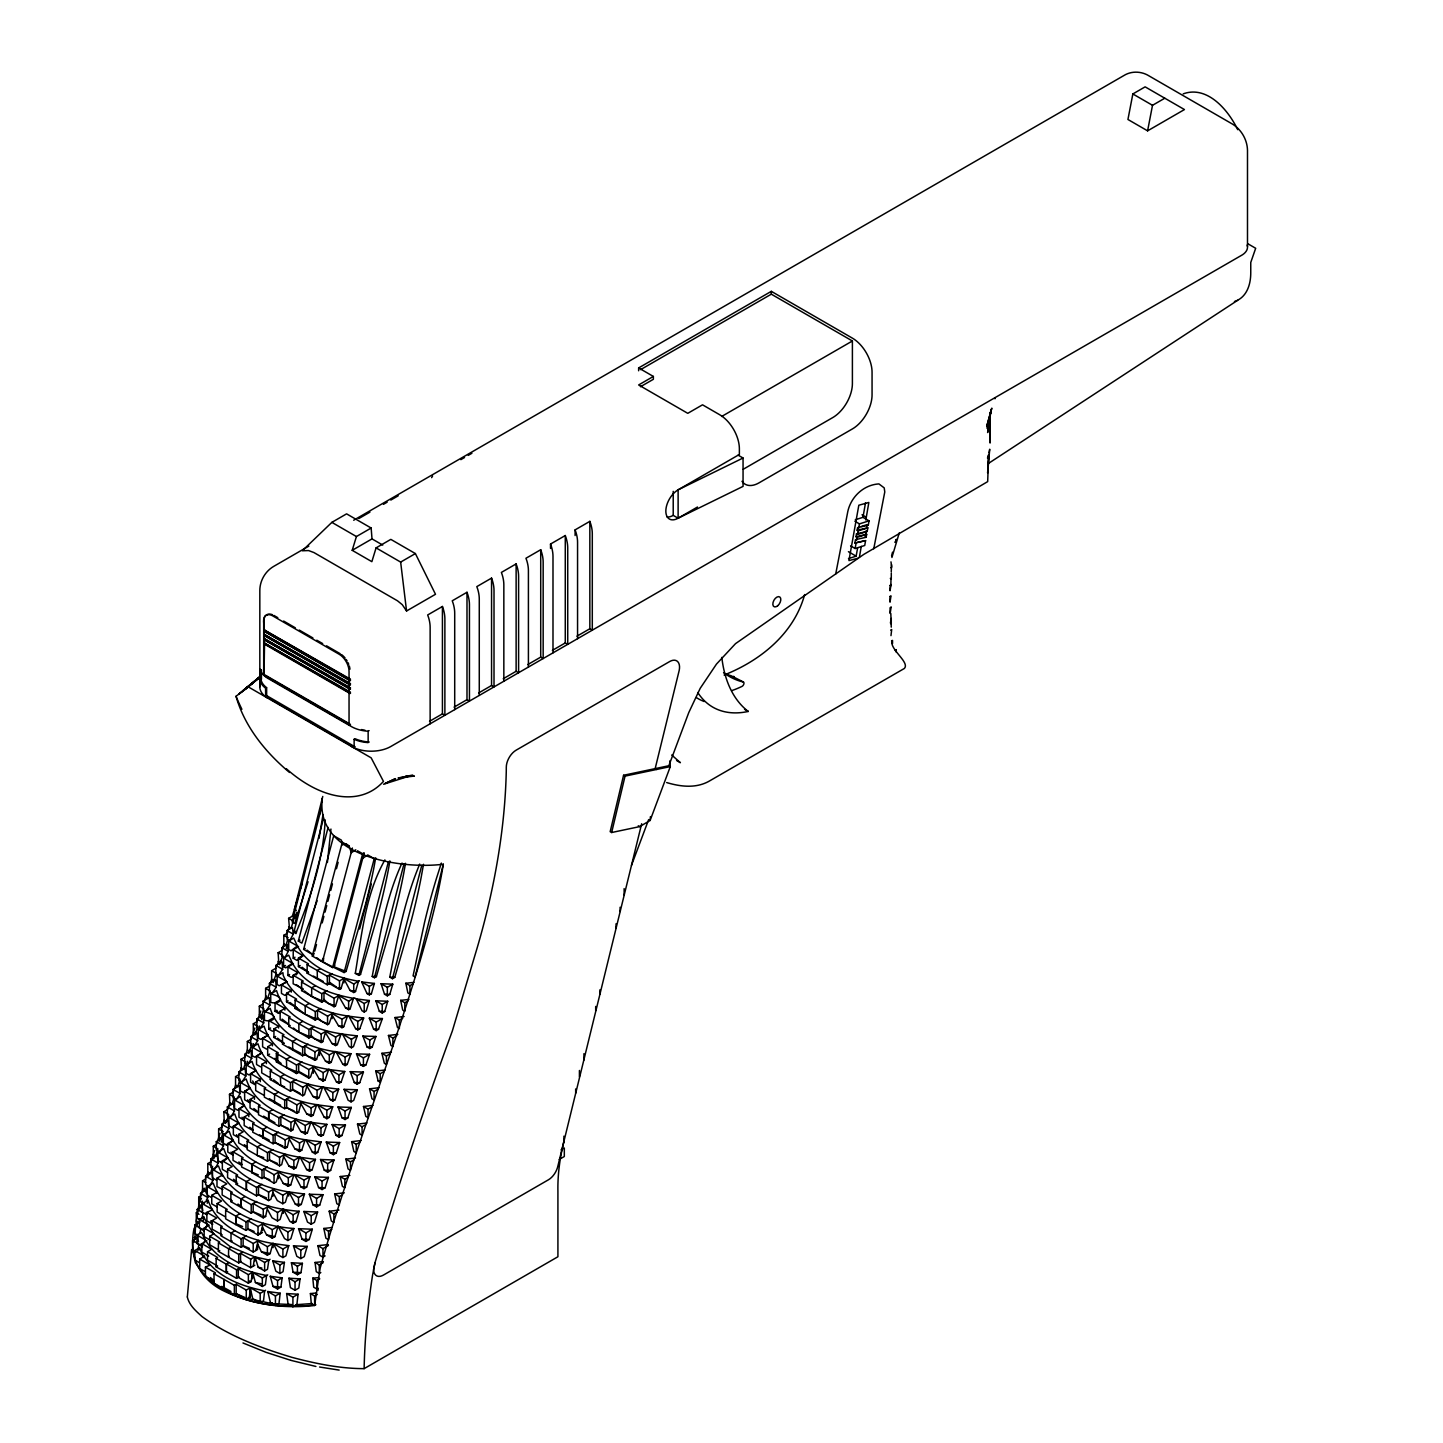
<?xml version="1.0" encoding="UTF-8"?>
<svg xmlns="http://www.w3.org/2000/svg" width="1443" height="1443" viewBox="0 0 1443 1443"><rect width="100%" height="100%" fill="white"/><g stroke="black" fill="none" stroke-linecap="round" stroke-linejoin="round"><path stroke-width="1.5" d="M994.985 398.791L995.021 397.673M890.313 578.39L891.287 578.715L891.287 573.051M890.836 585.822L890.998 578.787M987.481 458.08L988.653 454.798L987.679 481.619L863.87 554.346L735.515 643.65L716.468 664.105L700.198 688.329L688.762 712.608L668.831 765.746L623.574 775.27L610.173 831.673L611.652 832.521L639.754 826.605L650.126 820.454L670.31 766.594L669.75 760.966M891.251 571.735L891.558 564.628M330.952 829.058L327.399 862.481M988.653 454.798L987.643 472.997L989.718 449.224L989.014 452.94M187.337 1296.842L191.612 1249.53M650.126 820.454L650.414 816.594M197.565 1237.896L197.871 1234.432M249.314 1297.798L250.361 1288.473L252.705 1298.556L260.173 1302.867L263.492 1300.955L264.646 1290.818C241.811 1286.416 216.757 1277.199 204.13 1256.492L203.968 1257.737M199.855 1219.317L199.423 1223.105L196.302 1221.301L196.302 1212.787L197.727 1211.958M201.948 1205.338L202.453 1201.171M199.296 1249.836L199.549 1247.78L194.823 1250.522L194.823 1260.01L199.368 1262.625M252.507 1278.66L252.507 1272.293L248.376 1274.674L238.293 1268.848L238.293 1277.362L248.376 1283.188L251.208 1281.546L252.417 1272.329L262.337 1277.957L267.731 1274.836M280.176 1293.199L279.004 1303.354L275.433 1305.41L270.4 1302.506L267.803 1291.521L280.176 1293.199L275.433 1295.922L267.803 1291.521M280.916 1287.084L282.161 1277.849L270.238 1276.279L273.016 1286.398L277.561 1289.032L280.916 1287.084L273.016 1286.398M298.07 1294.209L296.897 1304.382L292.911 1306.673L288.041 1303.859L286.616 1293.559L298.07 1294.209L292.911 1297.185L286.616 1293.559M194.931 1238.202L195.454 1227.452L194.102 1228.227C188.817 1253.769 197.583 1277.019 221.573 1289.844C250.036 1304.418 283.008 1309.09 314.628 1305.482L320.093 1268.397L322.961 1258.152C354.527 1147.474 398.629 1040.89 428.914 929.851A495.58 286.129 -60 0 0 442.243 870.724L443.326 864.213C400.739 869.678 314.971 856.258 322.312 798.286L321.771 802.542M300.072 1278.859L298.827 1288.004L295.039 1290.276L290.422 1287.625L288.907 1278.227L300.072 1278.859L295.039 1281.781L288.907 1278.227M325.18 819.858C323.358 858.08 311.652 894.75 297.168 929.941L296.013 933.603L293.831 932.34L323.376 818.812M196.699 1226.73L197.33 1222.419M322.998 814.555L319.047 838.347M196.05 1223.159L196.897 1217.459M203.247 1220.688L203.806 1216.954L199.314 1219.551L199.314 1228.065L204.293 1230.933L202.832 1228.751M253.283 1266.16L254.671 1256.853L230.465 1246.842L213.817 1233.873M284.433 1262.354L283.062 1271.662L279.888 1273.502L275.829 1271.139L272.727 1260.839L284.433 1262.354L279.888 1264.988L272.727 1260.839M300.992 1272.654L302.417 1263.328L291.396 1262.751L293.073 1272.221L297.42 1274.728L300.992 1272.654L293.073 1272.221M317.911 1290.475L318.272 1288.22L316.865 1289.032L313.69 1287.192L312.788 1278.155L318.669 1277.596M197.835 1250.576L198.918 1244.082L192.604 1240.439L192.604 1249.927L196.086 1251.947M197.457 1213.635L199.639 1200.089M358.856 975.396L388.365 861.904L389.917 861.002L388.257 870.273A442.063 255.231 -60 0 1 378.715 911.778L360.534 974.422L358.856 975.396L355.303 973.34C361.724 934.92 365.35 894.516 384.902 859.902M199.477 1209.054L200.18 1204.869L198.737 1205.699L201.695 1207.412M859.379 557.341L861.273 546.374M865.818 520.021L868.848 502.453L858.819 505.23L848.935 560.587L858.062 558.225M850.576 545.887L855.14 548.52L864.718 545.49L865.584 540.62L854.887 543.019L855.483 539.664L866.161 537.265L866.684 534.325L855.988 536.742L856.511 533.82L867.189 531.403L867.82 527.831L857.142 530.23L857.593 527.651L868.271 525.252L869.047 520.851L862.968 517.334L855.302 519.769M855.14 548.52L855.988 543.65M856.583 540.295L857.088 537.373L866.684 534.325M856.511 533.82L857.611 534.451L858.242 530.862L867.82 527.831M858.693 528.3L859.469 523.881L869.047 520.851M848.484 558.603L856.15 556.168L857.575 548.051M862.968 517.334L865.511 502.813M865.584 533.694L866.089 530.771M866.72 527.2L867.171 524.621L868.271 525.252M423.521 864.303L421.176 877.326A459.523 265.296 -60 0 1 411.273 920.472L394.787 977.344L392.46 978.697L389.772 977.145C397.276 938.906 404.563 900.216 419.715 864.086M835.713 574.007L847.42 513.51C849.891 497.961 862.896 484.884 878.913 483.91L884.216 487.896L884.775 491.955L873.755 548.773M1132.845 93.957L1127.939 119.48L1147.6 130.844L1184.45 109.56L1145.129 86.851L1132.845 93.957L1152.506 105.303L1164.79 98.214M1147.6 130.844L1152.506 105.303M199.837 1233.639L200.866 1228.498L194.805 1224.999L194.805 1233.512L197.835 1235.262M372.222 976.442C379.383 937.95 385.515 899.007 401.948 863.148L403.896 864.267L405.519 863.347L403.571 874.169A449.278 259.397 -60 0 1 393.885 916.359L376.407 976.604L374.458 977.741L372.222 976.442L376.407 976.604M201.876 1218.523L203.12 1212.878L197.186 1209.432L197.186 1217.946L201.461 1220.417M611.652 832.521L625.053 776.118L670.31 766.594L668.831 765.746M641.666 823.737L557.918 1165.908A13.907 8.027 -60 0 1 548.43 1179.797L383.441 1275.071A13.907 8.027 -60 0 1 373.611 1269.389L375.054 1262.517A2696.264 1556.69 -60 0 1 452.326 1031.005L476.911 948.736A554.617 320.202 -60 0 0 506.277 770.905L506.295 767.207A13.907 8.027 -60 0 1 516.125 750.18L669.732 661.507A13.907 8.027 -60 0 1 679.22 670.31L655.158 768.614L656.637 769.48M322.763 796.464L294.408 909.306L296.356 910.425M443.326 864.213L415.061 976.983L413.077 975.847L424.513 922.582A647.149 473.647 79.4 0 1 436.381 878.643L441.342 863.076M205.808 1178.913L202.561 1180.789L202.561 1189.303L205.321 1190.89L206.836 1185.533M321.194 808.729L292.171 921.951L294.787 923.466L308.062 881.727M359.614 929.039L371.302 884.054M374.458 977.741L403.896 864.267M392.46 978.697L421.789 865.295M317.099 900.847L301.858 943.109L298.34 941.07L328.12 827.416M364.159 852.885L334.036 966.738L332.593 967.568L312.265 956.024L313.69 955.194L303.625 949.386L333.766 835.515M314.79 951.063L316.504 944.552M322.204 922.907L323.899 916.413M325.054 912.084L326.749 905.591M327.904 901.262L329.599 894.768M330.754 890.439L332.449 883.928M336.453 868.776L338.149 862.283M312.265 956.024L342.334 842.207L349.152 846.139L351.298 852.759L355.79 849.783M316.738 957.665L321.392 961.309L322.114 960.064L322.384 961.832L352.417 848.015M332.593 967.568L362.662 853.751L363.636 853.174L362.734 858.26L367.749 854.959L374.242 858.711L375.685 857.864L374.224 865.962A436.544 252.038 -60 0 1 364.808 906.962L346.086 971.41L344.101 972.564L323.412 962.265L323.503 958.026L322.511 961.76M344.101 972.564L374.242 858.711M891.918 557.503L899.296 532.81M255.754 1250.54L257.557 1243.902L261.436 1251.748L267.388 1255.176L270.148 1253.588L272.907 1243.487C246.951 1239.158 217.045 1226.929 208.099 1200.287L202.291 1203.642L202.291 1212.156L206.728 1214.717L205.609 1212.968M287.662 939.627L286.129 945.129L283.82 943.794L283.82 935.28L287.247 933.296L289.303 926.442L288.618 918.325L295.274 914.483L291.089 928.246L288.618 926.839M374.927 1262.95L372.547 1275.251A649.025 374.711 -60 0 0 364.123 1368.649C339.484 1368.595 315.277 1363.545 291.558 1357.25L290.494 1356.907C259.397 1347.473 228.427 1335.767 201.948 1316.521C195.851 1310.875 189.358 1305.518 187.319 1297.059M193.759 1242.297L195.274 1237.048L194.102 1237.715M212.572 1166.323L210.48 1173.628L207.81 1172.077L207.81 1163.581L211.093 1161.687L214.52 1150.612M207.233 1203.264L208.099 1200.287M286.219 948.646L287.428 944.552L281.926 947.726L281.926 956.24L284.776 957.881L288.239 951.37L287.428 944.552M295.075 918.506L296.933 912.156M328.95 983.855L329.419 982.214L336.616 987.138M333.964 966.774L334.523 964.898L334.469 966.99L346.086 971.41M369.372 1000.522L356.277 998.917L361.977 1010.713L364.213 1012.012L366.251 1010.84L369.372 1000.522L364.213 1003.498L354.401 997.835L348.629 1001.171L338.798 995.49L335.498 1005.897L334.054 1006.745L323.972 1000.919L321.753 1002.2L301.587 990.565L301.587 982.052L303.246 981.096L293.163 975.27L293.163 983.783L303.246 988.924M307.143 973.177L308.513 972.384L298.43 966.557L298.43 958.044L308.513 963.87L307.143 964.664L307.143 973.177L327.308 984.811L329.419 983.585L339.502 989.411L341.071 988.509L343.921 978.823L349.964 990.349L353.733 992.531L355.519 991.503L358.531 981.258C335.642 977.218 310.011 968.217 297.979 946.969M371.392 993.704L374.404 983.441L361.616 981.907L366.991 993.524L369.336 994.876L371.392 993.704L366.991 993.524M384.74 1011.525L387.752 1001.262L375.847 1000.793L379.311 1011.29L382.215 1012.986L384.74 1011.525L379.311 1011.29M389.772 994.425L392.785 984.18L381.078 983.711L384.541 994.227L387.337 995.832L389.772 994.425L384.541 994.227M222.745 1133.458L221.122 1138.906L218.633 1137.463L218.633 1128.949L221.951 1127.037L224.188 1120.075L223.863 1111.759L227.543 1109.631L229.798 1102.65L229.491 1094.317L233.243 1092.153L235.552 1085.1L235.552 1076.64L239.033 1074.62L241.378 1067.586L240.963 1059.324L244.931 1057.034L247.348 1049.909L247.348 1041.449L250.92 1039.393L254.834 1028.047M205.916 1192.82L206.854 1189.663L200.523 1193.325L200.523 1201.839L204.455 1204.111M282.648 948.718L283.82 943.794M292.37 916.161L299.296 892.964M300.523 888.87L302.345 882.755M268.777 1206.15L263.257 1209.324L253.174 1203.516L253.174 1212.03L263.257 1217.838L265.638 1216.467L267.677 1206.781L277.507 1212.445L283.315 1209.09L293.145 1214.772L299.17 1211.29L296.013 1221.626L293.145 1223.285L289.881 1221.391L283.441 1209.18L283.315 1213.347M258.008 1233.116L260.498 1233.621L262.446 1227.109L266.594 1234.883L272.276 1238.166L274.946 1236.633L278.03 1226.334L287.897 1231.997L293.921 1228.516L290.837 1238.797L287.897 1240.511L284.505 1238.545L278.12 1226.352M288.78 1245.652L285.948 1255.807L282.9 1257.556L279.365 1255.518L273.448 1243.595L288.78 1245.652L282.9 1249.061L273.088 1243.379L267.388 1246.662L257.557 1240.998L257.557 1249.512L253.21 1252.019L243.127 1246.193L243.127 1237.679L253.21 1243.505L258.495 1240.457M307.197 1246.373L304.239 1256.6L300.793 1258.585L296.807 1256.276L293.47 1245.85L307.197 1246.373L300.793 1250.071L293.47 1245.85M309.253 1239.519L312.337 1229.22L298.557 1228.696L302.092 1239.248L305.916 1241.449L309.253 1239.519L302.092 1239.248M202.669 1189.23L200.757 1196.013L198.719 1197.185L198.719 1205.699M206.331 1177.199L207.918 1172.023M371.158 528.03L346.591 513.852L331.854 522.366L302.29 550.775L308.568 550.559L313.943 552.561L397.474 600.793L402.272 604.671L406.565 610.984L435.497 594.282L415.386 553.571L390.819 539.375L376.082 547.889L371.861 561.67L352.2 550.324L356.421 536.543L371.158 528.03L372.005 538.888L382.738 545.075M211.977 1172.564L205.609 1176.189L205.609 1184.703L209.379 1186.886L212.915 1180.41L211.995 1172.51M283.261 1209.126L280.104 1219.461L277.507 1220.958L272.024 1217.802L267.677 1209.739M301.28 1204.4L304.509 1194.028L288.889 1191.936L295.346 1204.184L298.503 1206.005L301.28 1204.4L295.346 1204.184M317.604 1211.994L314.448 1222.329L311.201 1224.205L307.485 1222.077L303.878 1211.471L317.604 1211.994L311.201 1215.691L303.878 1211.471M221.32 1142.153L222.619 1138.004L216.288 1141.666L216.288 1150.179L219.805 1152.217L223.503 1145.832L222.619 1138.004M220.887 1161.597L221.609 1162.769L217.857 1160.605L217.857 1152.091L223.809 1148.664C232.485 1175.522 262.68 1187.697 288.564 1191.882L285.371 1202.235L282.774 1203.733L277.309 1200.576L272.943 1192.513L270.887 1199.259L268.596 1200.576L258.513 1194.75L258.513 1186.236L268.596 1192.062L274.08 1188.888M251.912 1164.23L251.912 1172.744L261.995 1178.552L264.087 1177.344L274.044 1183.242L276.244 1181.979L278.499 1174.764L283.243 1183.422L288.311 1186.344L290.728 1184.956L293.975 1174.566C267.947 1170.417 237.806 1158.278 229.239 1131.348L223.34 1134.757L223.34 1143.271L226.876 1145.309L233.171 1140.421L223.34 1134.757M306.656 1187.102L309.938 1176.712L294.516 1174.674L300.92 1186.886L303.986 1188.653L306.656 1187.102L300.92 1186.886M319.733 1205.103L322.979 1194.714L309.307 1194.209L312.987 1204.851L316.576 1206.925L319.733 1205.103L312.987 1204.851M325.126 1187.787L328.427 1177.38L314.845 1176.875L318.578 1187.553L322.06 1189.573L325.126 1187.787L318.578 1187.553M203.752 1190.204L204.239 1188.635M219.985 1133.296L216.468 1144.389L213.293 1146.229L213.293 1154.743L215.783 1156.186L217.911 1148.899L213.293 1146.229M315.44 1159.396L312.157 1169.75L309.56 1171.247L306.601 1169.552L300.162 1157.322L315.476 1159.324L309.56 1162.751L299.729 1157.07L293.867 1160.443L284.037 1154.779L281.692 1164.645L279.563 1165.872L269.48 1160.046L267.496 1161.2L247.168 1149.656L247.168 1141.142L248.773 1140.223L238.69 1134.396L238.69 1142.91L247.096 1147.762M284.037 1157.25L288.979 1166.142L293.867 1168.956L296.194 1167.621L299.513 1157.196C273.611 1153.047 243.38 1140.872 234.776 1113.96L228.896 1117.351L228.896 1125.865L232.251 1127.795L238.726 1123.033L228.896 1117.351M330.645 1170.417L334 1159.974L320.508 1159.505L324.278 1170.201L327.669 1172.149L330.645 1170.417L324.278 1170.201M208.243 1176.099L209.361 1172.618M213.853 1158.675L214.989 1155.176M280.736 1125.179L288.654 1128.552M263.041 1129.436L263.041 1137.95L273.124 1143.758L275.108 1142.622L285.191 1148.43L287.229 1147.257L289.682 1137.337L299.513 1143L305.393 1139.609L315.223 1145.291L321.122 1141.882L317.731 1152.344L315.223 1153.805L312.373 1152.163L305.898 1139.898L321.122 1141.882M268.795 1111.922L268.795 1120.435L278.878 1126.261L280.844 1125.125L290.927 1130.933L292.893 1129.797L295.418 1119.84L305.249 1125.504L311.147 1122.095L320.977 1127.777L326.894 1124.368L323.412 1134.883L320.977 1136.29L318.254 1134.703L311.706 1122.42L326.894 1124.368M289.682 1139.699L294.823 1148.808L299.513 1151.514L301.749 1150.215L305.158 1139.754C279.257 1135.623 248.954 1123.466 240.422 1096.518L234.56 1099.891L234.56 1108.404L237.716 1110.226L244.39 1105.572L234.56 1099.891M295.418 1122.095L300.721 1131.402L305.249 1134.018L307.413 1132.773L310.894 1122.257C284.974 1118.163 254.635 1106.005 246.176 1079.003L240.332 1082.394L240.332 1090.89L243.272 1092.604L250.162 1088.058L240.332 1082.394M336.255 1152.993L339.664 1142.531L326.262 1142.062L330.086 1152.777L333.369 1154.671L336.255 1152.993L330.086 1152.777M286.49 1107.665L294.138 1110.93M274.639 1102.885L284.704 1108.693L286.706 1107.557L296.789 1113.365L298.665 1112.282L301.28 1102.254L311.111 1107.935L317.009 1104.526L326.839 1110.208L332.738 1106.799L329.202 1117.351L326.839 1118.722L324.188 1117.189L317.622 1104.887L332.738 1106.799M301.28 1104.346L306.764 1113.942L311.111 1116.449L313.203 1115.241L316.72 1104.689C290.819 1100.63 260.407 1088.473 252.038 1061.435L246.176 1064.826L246.176 1073.339L249.008 1074.963L256.006 1070.49L246.176 1064.826M341.973 1135.515L345.454 1124.999L332.088 1124.548L336.003 1135.316L339.159 1137.138L341.973 1135.515L336.003 1135.316M219.57 1141.197L220.725 1137.679M261.868 1014.7L261.472 1015.908L259.325 1014.682L259.325 1006.168L263.275 1003.895M248.791 1053.39L249.964 1049.873M260.299 1081.691L260.407 1079.292L250.595 1073.628L250.595 1082.142L254.888 1084.613L252.651 1080.951M292.352 1090.096L292.64 1089.231L300.162 1093.415M338.708 1089.176L323.737 1087.3L330.285 1099.584L332.846 1101.063L335.119 1099.746L338.708 1089.176L332.846 1092.549L323.016 1086.886L317.081 1090.295L307.251 1084.631L304.527 1094.714L302.723 1095.76L292.64 1089.934L290.476 1091.197L270.31 1079.562L270.31 1071.049L271.789 1070.183L261.706 1064.375L261.706 1072.889L270.112 1077.723M307.251 1086.615L312.915 1096.409L317.081 1098.808L319.083 1097.654L322.655 1087.084C296.627 1083.044 266.342 1070.796 257.99 1043.812L252.182 1047.167L252.182 1055.681L254.798 1057.196L262.013 1052.849L252.182 1047.167M347.781 1117.964L351.334 1107.412L338.023 1106.961L342.009 1117.784L345.057 1119.552L347.781 1117.964L342.009 1117.784M225.451 1123.43L226.587 1120.057M255.032 1034.793L256.024 1031.925M260.75 1018.145L263.221 1010.767M276.353 1061.886L277.759 1061.074L277.759 1052.56L276.353 1053.372L276.353 1061.886L296.5 1073.52L298.701 1072.257L308.784 1078.083L310.498 1077.073L313.329 1068.848L319.156 1078.823L323.142 1081.132L325.072 1080.013L328.715 1069.407C302.796 1065.367 272.348 1053.21 264.051 1026.135L258.261 1029.472L258.261 1037.986L260.696 1039.393L268.091 1035.154L258.261 1029.472M341.125 1082.088L344.769 1071.482L329.906 1069.642L336.472 1081.943L338.925 1083.368L341.125 1082.088L336.472 1081.943M357.341 1089.754L353.715 1100.36L351.064 1101.893L348.07 1100.179L344.047 1089.339L357.341 1089.754L351.064 1093.379L344.047 1089.339M359.758 1082.683L363.438 1072.059L350.234 1071.644L354.311 1082.521L357.179 1084.18L359.758 1082.683L354.311 1082.521M804.653 594.552C794.047 633.567 760.497 660.623 724.097 675.035M261.652 1019.389L263.059 1015.349L256.854 1018.938L256.854 1027.452L259.686 1029.075L263.744 1022.907L263.059 1015.349M304.383 1054.797L304.852 1053.462L307.846 1056.258L316.576 1059.396L319.498 1051.027L325.505 1061.182L329.311 1063.383L331.168 1062.301L334.884 1051.658C308.964 1047.654 278.463 1035.497 270.238 1008.368L264.448 1011.705L264.448 1020.219C273.43 1023.051 280.645 1015.493 264.448 1011.705M288.546 1024.53L280.158 1019.678L280.158 1011.164L290.223 1016.99L288.744 1017.838L288.744 1026.352L308.91 1037.986L311.111 1036.723L321.176 1042.549L322.763 1041.63L325.757 1031.384L335.588 1037.066L341.594 1033.603L351.425 1039.267L357.269 1035.894L353.463 1046.608L351.425 1047.78L349.152 1046.482L342.478 1034.108L357.269 1035.894M325.757 1033.152L331.926 1043.451L335.588 1045.58L337.373 1044.552L341.161 1033.837C315.241 1029.887 284.668 1017.73 276.551 990.547L270.743 993.902L270.743 1002.398C279.924 1004.887 286.58 997.438 270.743 993.902M347.24 1064.375L350.956 1053.715L336.129 1051.893L342.767 1064.249L345.13 1065.601L347.24 1064.375L342.767 1064.249M365.909 1064.952L369.624 1054.292L356.493 1053.895L360.642 1064.79L363.42 1066.395L365.909 1064.952L360.642 1064.79M260.768 1011.002L257.034 1021.662L253.319 1023.808L253.319 1032.322L255.429 1033.549L257.81 1026.406L253.319 1023.808M263.889 1002.109L266.071 995.904M273.178 982.557L274.459 978.985M296.609 1007.629L286.526 1001.803L286.526 993.289L296.609 999.115L295.112 999.981L295.112 1008.495L315.277 1020.129L317.478 1018.848L327.561 1024.674L329.076 1023.79L332.143 1015.169L338.456 1025.666L341.973 1027.705L343.705 1026.713L347.547 1015.98C321.879 1012.192 293.939 1000.594 283.171 975.27L282.936 972.672L277.128 976.027L277.128 984.523L279.293 985.767L286.959 981.727L277.128 976.027M359.794 1028.751L363.672 1018.018L348.881 1016.233L355.609 1028.643L357.81 1029.905L359.794 1028.751L355.609 1028.643M372.168 1047.149L375.956 1036.453L362.86 1036.056L367.063 1047.005L369.751 1048.556L372.168 1047.149L367.063 1047.005M279.563 964.7L280.844 961.11M338.798 996.247L345.544 1007.899L348.629 1009.667L350.126 1008.801L353.499 998.34C330.627 994.299 304.978 985.298 292.965 964.05M378.517 1029.292L382.413 1018.542L369.318 1018.163L373.611 1029.148L376.19 1030.645L378.517 1029.292L373.611 1029.148M276.695 966.341L278.643 960.966L278.138 952.741L282.125 950.432M203.084 1256.528L199.549 1247.78M631.475 865.385L648.647 819.606M203.788 1243.271L205.213 1239.826L201.533 1232.448L196.988 1235.082L196.988 1243.595L202.453 1246.734L200.721 1244.155M205.068 1229.256L207.395 1224.205L203.806 1216.954M206.259 1200.323L207.774 1197.51L206.854 1189.663M293.254 934.162L289.79 940.674L287.049 939.086L287.049 930.573L292.442 927.47L293.254 934.162L287.049 930.573M218.164 1163.148L214.556 1169.57L210.894 1167.459L210.894 1158.963L217.262 1155.284L218.164 1163.148L210.894 1158.963M431.637 477.651L432.593 475.956M228.932 1128.444L225.198 1134.811L221.771 1132.827L221.771 1124.313L228.084 1120.67L228.932 1128.444L221.771 1124.313M314.213 953.228L313.203 954.923L307.016 950.089M240.115 1093.487L236.273 1099.782L233.063 1097.925L233.063 1089.429L239.304 1085.821L240.115 1093.487L233.063 1089.429M234.451 1110.984L230.682 1117.333L227.363 1115.403L227.363 1106.889L233.64 1103.264L234.451 1110.984L227.363 1106.889M245.869 1075.937L241.955 1082.196L238.853 1080.41L238.853 1071.896L245.094 1068.289L245.869 1075.937L238.853 1071.896M253.661 1046.86L257.684 1040.674L256.962 1033.062L250.739 1036.651L250.739 1045.165L253.661 1046.86L253.355 1043.668M247.745 1064.555L251.731 1058.332L250.974 1050.702L244.733 1054.31L244.733 1062.824L247.745 1064.555L247.42 1061.272M269.949 1005.122L265.819 1011.236L263.077 1009.667L263.077 1001.153L269.246 997.6L269.949 1005.122L263.077 1001.153M276.244 987.265L272.042 993.343L269.408 991.828L269.408 983.314L275.595 979.743L276.244 987.265L269.408 983.314M282.666 969.353L278.373 975.396L275.847 973.935L275.847 965.421L282.034 961.85L282.666 969.353L275.847 965.421M242.171 691.594L260.714 676.064M259.848 676.893L239.105 693.939L259.109 677.182M243.272 690.241L250.433 684.523M289.52 772.474C265.638 752.434 244.625 726.749 236.021 696.284L248.322 686.922L371.158 757.846L383.459 781.385A125.541 74.747 61.6 0 1 286.273 768.686M296.23 974.909L297.781 972.618L287.951 966.936L287.951 975.45L291.252 977.362L294.57 975.721M222.889 1189.447L216.991 1186.651L216.991 1178.137L222.33 1175.053L222.33 1176.063M223.791 1161.254L227.687 1157.773L217.857 1152.091M1237.661 300.306L987.806 463.852M250.162 1088.058L244.643 1091.251L244.643 1099.764L249.296 1102.452L250.793 1101.514M308.82 546.103L273.719 566.377C265.223 571.302 259.776 580.844 259.83 590.674L259.83 686.922M353.679 520.22L1123.863 75.559C1131.474 70.743 1141.629 71.194 1149.151 75.974L1232.376 124.026C1241.341 129.509 1247.203 139.682 1247.492 150.18L1247.492 246.464M358.874 518.524L369.931 512.139M383.459 504.329L387.139 502.2M390.819 500.072L398.196 495.815M460.84 459.65L464.538 457.521M468.217 455.393L471.897 453.264M638.636 370.779L638.636 367.929L771.32 291.342L852.398 338.149A27.796 16.053 60 0 1 872.059 372.186L872.059 394.895A27.796 16.053 -60 0 1 852.398 428.932L759.036 482.846A27.796 16.053 -60 0 1 742.009 481.313M640.584 369.642L771.32 294.174L852.398 340.981L852.398 383.549A27.796 16.053 -60 0 1 832.737 417.586L743.271 469.246M352.2 550.324L372.005 538.888M640.476 386.724L653.372 379.293L653.372 376.443L638.636 384.956L687.77 413.329L702.525 404.816L719.714 414.754A27.796 16.053 60 0 1 739.375 448.791L739.375 454.473L678.12 489.826A17.37 10.029 -60 0 0 665.836 511.111A17.37 10.029 -60 0 0 678.12 518.199L743.055 486.381L743.055 458.008L738.149 455.176M272.42 614.7A14.123 8.153 60 0 0 264.033 623.304L264.033 629.851L350.523 679.22M350.036 683.892L264.033 634.253L264.033 631.114L350.523 680.483M264.033 634.253L350.523 683.603M350.036 688.167L264.033 638.509L264.033 635.371L350.523 684.74M264.033 638.509L350.523 687.878M350.036 692.532L264.033 642.875L264.033 639.628L350.523 688.996M376.082 547.889L400.649 562.085L415.386 553.571M264.033 642.875L350.523 692.243M349.044 724.639L349.044 671.302A13.907 8.027 60 0 0 339.231 654.292L272.889 615.981A14.123 8.153 60 0 0 268.651 614.628L265.44 615.584A13.943 6.313 68.9 0 0 263.69 623.502L263.69 674.639L265.566 676.262L349.044 724.639L350.036 724.079L264.033 674.422L264.538 643.596L350.523 693.253M355.104 746.68L351.515 745.923L267.965 697.691L265.674 696.175L265.566 688.167A27.796 16.053 0 0 1 260.065 680.501L261.436 679.328L261.436 669.877M721.662 416.468L852.398 340.981M265.674 688.239L266.558 687.608A27.796 16.053 0 0 1 261.057 679.924L261.003 670.129M265.674 696.175L266.648 695.616L266.648 687.68M429.527 721.32L442.424 713.87L444.877 715.277L444.877 618.813A27.796 16.053 60 0 0 443.38 609.271L442.424 606.475L427.669 614.971L428.643 617.784A27.796 16.053 60 0 1 430.14 627.326L430.14 723.791M454.094 707.124L466.991 699.675L469.444 701.1L469.444 604.635A27.796 16.053 60 0 0 467.947 595.093L466.991 592.279L452.254 600.793L453.21 603.589A27.796 16.053 60 0 1 454.707 613.149L454.707 709.613M478.661 692.947L491.558 685.497L494.011 686.922L494.011 590.458A27.796 16.053 60 0 0 492.514 580.898L491.558 578.102L476.821 586.616L477.777 589.411A27.796 16.053 60 0 1 479.274 598.953L479.274 695.418M503.228 678.751L516.125 671.302L518.596 672.727L518.596 576.262A27.796 16.053 60 0 0 517.099 566.72L516.125 563.906L501.388 572.42L502.344 575.234A27.796 16.053 60 0 1 503.841 584.776L503.841 681.24M527.795 664.574L540.71 657.124L543.163 658.549L543.163 562.085A27.796 16.053 60 0 0 541.666 552.525L540.71 549.729L525.955 558.243L526.929 561.038A27.796 16.053 60 0 1 528.409 570.598L528.409 667.045M550.523 548.43L550.523 544.047L565.277 535.533L566.233 538.347A27.796 16.053 60 0 1 567.73 547.889L567.73 644.354L565.277 642.947L552.38 650.378M575.108 535.533L575.108 529.87L589.844 521.356L590.8 524.152A27.796 16.053 60 0 1 592.297 533.712L592.297 630.176L589.844 628.751L576.947 636.201M667.063 517.009A17.37 10.029 -60 0 0 673.214 515.367L678.12 518.199L697.492 507.016M354.13 747.258L354.13 739.303L355.231 738.798A27.796 16.053 0 0 0 368.524 741.973M260.029 680.158L260.065 669.155A27.796 16.053 0 0 0 267.965 678.408L351.515 726.641A27.796 16.053 0 0 0 367.532 731.204L369.119 730.645M354.238 739.357L354.13 739.303A27.796 16.053 0 0 0 367.532 742.55L369.119 742.009M891.576 555.862L892.55 552.164M890.98 561.868L891.702 567.135L890.71 567.694M293.831 932.34L295.725 931.24M288.708 940.962L293.723 938.076L297.366 945.959L290.999 950.811L288.708 949.476L288.708 940.962L298.539 946.644L293.218 949.71L293.218 958.224L296.933 960.371L303.048 955.789L293.218 949.71M298.34 941.07L300 940.133M283.586 958.116L288.69 955.158L292.46 963.221L285.732 967.856L283.586 966.612L283.586 958.116L293.416 963.78L287.951 966.936M303.625 949.386L305.194 948.466M271.645 970.688L276.371 973.412L273.881 980.482L271.645 979.202L271.645 970.688L276.046 968.145M293.218 958.224L294.967 957.214M283.586 966.612L285.534 965.493M298.43 958.044L303.048 955.374M271.645 979.202L269.607 986.038L265.62 988.347L265.62 996.86L267.695 998.051L270.148 990.944L265.62 988.347M298.43 966.557L300.18 965.547M287.951 975.45L289.574 974.512M890.71 630.122L891.684 629.545L890.98 635.641M293.163 975.27L297.781 972.618M288.492 993.56L284.92 995.399L281.439 993.397L281.439 984.884L286.959 981.691M320.364 968.668L317.226 970.472L317.352 978.913M891.54 640.981L892.532 640.421L892.532 643.542M286.526 993.289L291.27 990.565L291.27 992.153M280.176 1012.553L278.661 1013.365L275.054 1011.272L275.054 1002.759L280.573 999.566M301.587 990.565L302.94 989.79M307.143 964.664L327.308 976.298L331.962 973.61M286.526 1001.803L288.167 1000.865M315.35 985.749L311.67 987.878L311.67 996.373M275.054 1011.272L276.803 1010.262L278.661 1013.365M280.158 1011.164L284.884 1008.441L284.884 1010.136M275.577 1029.635L272.547 1031.24L268.777 1029.075L268.777 1020.562L274.278 1017.387M329.419 983.585L329.419 975.071L339.502 980.897L344.083 978.246M295.112 1008.495L296.536 1007.665L304.924 1014.14L316.883 1019.209L317.478 1017.495L321.392 1021.103L326.569 1023.303M301.587 982.052L321.753 993.686L326.93 990.692M309.055 1003.57L305.194 1005.789L305.231 1014.285M268.777 1029.075L270.617 1028.011M273.936 1028.931L284.018 1034.757L282.485 1035.641L282.485 1044.155L284.018 1043.271L273.936 1037.445L273.936 1028.931L278.607 1026.244L278.607 1028.011M343.921 982.845L343.921 978.354L353.733 984.018L359.505 980.699M266.558 1049.097L262.608 1046.824L262.608 1038.311L268.091 1035.154M323.972 1000.919L323.972 992.405L334.054 998.231L339.069 995.345M288.744 1026.352L290.223 1025.486M295.112 999.981L315.277 1011.615L320.689 1008.477M273.936 1037.445L275.667 1036.453M302.705 1021.428L298.827 1023.664L298.935 1032.106M361.616 981.907L369.336 986.363L374.404 983.441M277.759 1061.074L267.677 1055.248L267.677 1046.734L272.438 1043.974L272.438 1045.832M260.678 1066.882L256.547 1064.501L256.547 1055.987L262.013 1052.849M317.478 1018.848L317.478 1010.334L327.561 1016.161L332.9 1013.076M288.744 1017.838L308.91 1029.472L314.34 1026.334M267.677 1055.248L269.607 1054.13M296.464 1039.213L292.568 1041.467L292.749 1049.873M381.078 983.711L387.337 987.319L392.785 984.18M261.706 1064.375L266.378 1061.669L266.378 1063.599M332.143 1018.596L332.143 1013.509L341.973 1019.191L347.979 1015.728L357.81 1021.391L363.672 1018.018M250.595 1073.628L256.006 1070.49M311.111 1036.723L311.111 1028.21L321.176 1034.036L326.551 1030.933M282.485 1035.641L302.651 1047.275L308.099 1044.137M409.938 985.623L409.938 994.137L407.882 992.946L405.844 983.26L409.938 985.623L413.023 983.855M290.332 1056.943L286.417 1059.198L286.688 1067.549M375.847 1000.793L382.215 1004.472L387.752 1001.262M264.087 1095.381L255.682 1090.547L255.682 1082.034L260.407 1079.292M282.485 1044.155L302.651 1055.789L304.852 1054.526L314.917 1060.334L316.576 1059.396M304.852 1054.526L304.852 1046.013L314.917 1051.821L320.292 1048.736M270.31 1079.562L271.789 1078.697M276.353 1053.372L296.5 1065.006L301.948 1061.868M404.816 1002.759L404.816 1011.272L402.705 1010.046L400.667 1000.36L404.816 1002.759L407.9 1000.991M284.289 1074.602L280.393 1076.857L280.736 1085.172M369.318 1018.163L376.19 1022.131L382.413 1018.542M274.873 1102.741L264.376 1097.167L264.376 1088.653L265.765 1087.842L255.682 1082.034M258.459 1112.824L250.054 1107.971L250.054 1099.458L254.473 1096.914L254.473 1099.313M319.498 1055.482L319.498 1049.187L329.311 1054.869L335.299 1051.424L345.13 1057.088L350.956 1053.715M242.009 1117.243L243.633 1119.894L238.979 1117.207L238.979 1108.693L244.39 1105.572M298.701 1072.257L298.701 1063.744L308.784 1069.57L314.141 1066.467M270.31 1071.049L290.476 1082.683L295.905 1079.544M399.368 1020.093L399.368 1028.606L397.474 1027.506L394.949 1017.549L399.368 1020.093L402.777 1018.127M274.441 1094.479L278.355 1092.225M362.86 1036.056L369.751 1040.042L375.956 1036.453M269.119 1120.255L258.531 1114.736L258.531 1106.222L260.137 1105.284L250.054 1099.458M252.579 1130.41L244.174 1125.558L244.174 1117.044L248.809 1114.375L248.809 1116.666M313.329 1073.249L313.329 1066.936L323.142 1072.618L329.094 1069.173L338.925 1074.855L344.769 1071.482M236.49 1134.685L238.185 1137.445L233.351 1134.649L233.351 1126.135L238.726 1123.033M292.64 1089.934L292.64 1081.42L302.723 1087.246L308.081 1084.144M264.376 1088.653L284.704 1100.197L289.989 1097.149M392.875 1038.04L392.875 1046.554L390.909 1045.417L388.438 1035.479L392.875 1038.04L396.753 1035.785M272.565 1109.757L268.614 1112.03L268.614 1120.544M356.493 1053.895L363.42 1057.881L369.624 1054.292M263.456 1137.697L252.778 1132.232L252.778 1123.718L254.257 1122.87L244.174 1117.044M238.69 1134.396L243.164 1131.817L233.351 1126.135M231.06 1152.091L232.828 1154.941L227.796 1152.037L227.796 1143.523L233.171 1140.421M286.706 1107.557L286.706 1099.043L296.789 1104.869L302.164 1101.749M258.531 1106.222L278.878 1117.748L284.181 1114.681M386.417 1055.951L386.417 1064.465L384.343 1063.275L381.89 1053.336L386.417 1055.951L390.313 1053.697M266.847 1127.236L262.86 1129.544L262.86 1138.04M350.234 1071.644L357.179 1075.666L363.438 1072.059M241.414 1165.223L233.026 1160.37L233.026 1151.857L237.626 1149.205L227.796 1143.523M227.579 1172.383L222.348 1169.371L222.348 1160.857L227.687 1157.773M280.844 1125.125L280.844 1116.611L290.927 1122.42L296.338 1119.299M216.45 1180.158L212.5 1177.885L212.5 1169.371L218.488 1165.926C229.69 1198.069 268.38 1208.855 299.17 1211.29M252.778 1123.718L273.124 1135.244L278.463 1132.16M380.212 1073.718L380.212 1082.214L378.156 1081.023L375.721 1071.121L380.212 1073.718L383.982 1071.536M261.237 1144.66L257.251 1146.969L247.168 1141.142M252.489 1172.401L241.648 1167.026L241.648 1158.513L243.109 1157.683L233.026 1151.857M227.579 1169.191L237.662 1174.999L236.219 1175.829L236.219 1184.342L237.662 1183.513L227.579 1177.686L227.579 1169.191L232.179 1166.539L222.348 1160.857M282.864 1145.958L275.072 1142.64L275.108 1134.108L285.191 1139.916L290.62 1136.795M202.561 1189.303L204.365 1188.274M211.399 1197.51L207.251 1195.111L207.251 1186.597L213.239 1183.134C224.531 1215.222 263.131 1226.045 293.921 1228.516M263.726 1157.557L257.251 1155.482L257.431 1146.86L267.496 1152.686L272.853 1149.602M374.062 1091.449L374.062 1099.963L371.933 1098.736L369.552 1088.834L374.062 1091.449L377.741 1089.321M255.736 1162.03L251.731 1164.339L251.731 1172.852M338.023 1106.961L345.057 1111.038L351.334 1107.412M222.168 1186.489L232.251 1192.315L230.88 1193.108L230.88 1201.622L232.251 1200.829L222.168 1195.002L222.168 1186.489L226.822 1183.819L216.991 1178.137M217.388 1207.106L211.76 1203.859L211.76 1195.345L217.081 1192.279L217.081 1193.397M277.272 1163.311L269.534 1160.028L269.48 1151.532L279.563 1157.358L285.011 1154.22M241.648 1158.513L261.995 1170.039L267.334 1166.972M368.019 1109.126L368.019 1117.64L365.819 1116.377L363.474 1106.51L368.019 1109.126L371.609 1107.052M197.186 1209.432L202.092 1206.601L202.778 1210.785M250.342 1179.328L246.302 1181.655L246.302 1190.168L247.15 1189.681M332.088 1124.548L339.159 1128.624L345.454 1124.999M225.559 1216.936L217.153 1212.084L217.153 1203.57L221.573 1201.027L211.76 1195.345M210.66 1220.94L212.77 1224.259L206.872 1220.868L206.872 1212.354L212.121 1210.046M269.895 1179.815L264.087 1177.344L263.961 1168.92L274.044 1174.728L279.473 1171.59M236.219 1175.829L256.547 1187.391L261.941 1184.27M362.067 1126.749L362.067 1135.262L359.812 1133.964L357.503 1124.115L362.067 1126.749L365.62 1124.692M194.805 1224.999L199.801 1222.113M230.88 1193.108L240.963 1198.917L245.057 1196.572M326.262 1142.062L333.369 1146.157L339.664 1142.531M254.148 1231.456L248.358 1228.985L245.977 1230.374L225.649 1218.83L225.649 1210.316L227.236 1209.396L217.153 1203.57M222.24 1234.974L212.157 1229.165L212.157 1220.652L216.703 1218.018L206.872 1212.354M246.464 1181.564L246.464 1190.078L256.547 1195.904L258.748 1194.624L266.468 1197.906M278.499 1178.697L278.499 1172.167L288.311 1177.831L294.156 1174.476L303.986 1180.14L309.938 1176.712M210.516 1240.313L204.148 1236.633L204.148 1228.119L208.369 1225.684L213.618 1233.585M256.638 1201.514L251.208 1204.652L241.125 1198.826L240.963 1207.43L241.901 1206.889L237.969 1204.057M356.223 1144.317L356.223 1152.831L353.896 1151.478L351.623 1141.666L356.223 1144.317L359.722 1142.297M192.604 1240.439L197.781 1237.463L198.539 1241.882M225.649 1210.316L235.732 1216.124L239.863 1213.743M320.508 1159.505L327.669 1163.635L334 1159.974M249.441 1248.375L243.651 1245.886L241.125 1247.347L220.869 1235.767L220.869 1227.253L222.24 1226.46L212.157 1220.652M218.073 1249.62L209.686 1244.768L209.686 1236.272L213.979 1233.783L204.148 1228.119M230.88 1201.622L251.208 1213.166L253.499 1211.831L261.219 1215.132M272.943 1196.211L272.943 1189.555L282.774 1195.219L288.672 1191.81L298.503 1197.492L304.509 1194.028M208.694 1256.095L201.84 1252.127L201.84 1243.632L206.818 1240.746M192.604 1249.927L195.292 1262.463C219.715 1302.073 273.268 1309.937 315.891 1304.743M235.732 1216.124L235.732 1224.638L235.894 1216.034L245.977 1221.86L251.443 1218.704M350.469 1161.813L350.469 1170.327L348.088 1168.956L345.851 1159.144L350.469 1161.813L353.914 1159.829M234.812 1230.843L230.952 1233.08L220.869 1227.253M314.845 1176.875L322.06 1181.059L328.427 1177.38M241.27 1261.453L238.726 1262.932L218.398 1251.388L218.398 1242.874L219.751 1242.08L209.686 1236.272M207.539 1251.676L217.622 1257.502L216.143 1258.35L216.143 1266.864L217.622 1266.016L207.539 1260.19L207.539 1251.676L211.67 1249.295L201.84 1243.632M205.285 1271.77L199.693 1268.541L199.693 1259.054L204.653 1256.186L194.823 1250.522M232.089 1240.926L230.952 1241.593L231.06 1233.007L241.125 1238.834L246.392 1235.803M262.446 1232.502L258.026 1235.046L247.943 1229.238L247.943 1220.724L258.026 1226.532L263.582 1223.339M218.398 1251.388L219.751 1250.594M344.859 1179.238L344.859 1187.751L342.406 1186.344L340.187 1176.55L344.859 1179.238L348.214 1177.308M231.151 1247.149L228.481 1248.682L218.398 1242.874M309.307 1194.209L316.576 1198.411L322.979 1194.714M213.835 1281.42L205.429 1276.586L205.429 1267.098L209.524 1265.367M262.446 1230.699L262.446 1223.989L272.276 1229.652L278.03 1226.334M229.076 1256.168L228.481 1257.196L228.643 1248.592L238.726 1254.418L242.658 1252.145M339.321 1196.626L339.321 1205.139L336.814 1203.678L334.65 1193.92L339.321 1196.626L342.622 1194.714M216.143 1258.35L226.226 1264.176L228.914 1262.625M214.033 1273.754L234.361 1285.316L236.183 1284.252L246.266 1290.078L250.361 1287.715L250.361 1297.203L246.266 1299.566L236.183 1293.74L234.361 1294.804L214.033 1283.242L214.033 1273.754L215.512 1272.906L205.429 1267.098M216.143 1266.864L226.226 1272.69L227.705 1271.842M254.798 1265.277L250.649 1267.675L240.566 1261.867L240.566 1253.354L250.649 1259.162L254.798 1256.763L264.628 1262.445L270.057 1259.306M239.195 1276.839L236.562 1278.354L226.479 1272.546L226.479 1264.032L236.562 1269.84L240.404 1267.621M333.892 1213.942L333.892 1222.455L331.313 1220.958L329.184 1211.218L333.892 1213.942L337.139 1212.066M298.557 1228.696L305.916 1232.935L312.337 1229.22M328.553 1231.204L328.553 1239.717L325.902 1238.184L323.809 1228.462L328.553 1231.204L331.746 1229.364M264.628 1270.958L267.496 1269.299L268.867 1259.992L255.086 1256.943L258.189 1267.243L264.628 1270.958L264.628 1262.445M325.108 1255.897L322.961 1257.142L319.967 1255.428L317.893 1245.706L322.961 1248.628L328.445 1245.453M252.669 1272.383L255.411 1282.484L262.337 1286.471L265.386 1284.703L266.612 1275.486C243.795 1271.103 218.723 1261.885 206.115 1241.16M291.396 1262.751L297.42 1266.214L302.417 1263.328M249.441 1296.752L250.361 1296.229M270.238 1276.279L277.561 1280.518L282.161 1277.849M250.361 1287.715L260.191 1293.379L265.602 1290.258M320.815 1272.564L319.282 1273.447L316.27 1271.698L315.043 1262.481L319.282 1264.934L323.052 1262.769M312.788 1278.155L316.865 1280.518L319.769 1278.841M561.002 1149.909L564.321 1147.997L564.321 1156.51L559.235 1159.45M314.628 1295.994L314.628 1305.482L311.273 1303.534L310.407 1293.559L314.628 1295.994L317.334 1294.425M364.123 1368.649L557.918 1256.745L557.918 1191.142A167.154 96.501 -60 0 1 563.816 1141.846M743.055 458.008L678.12 489.826L678.12 518.199M385.01 783.549L395.526 778.625L383.567 784.252L412.68 775.035L398.052 778.011L414.375 776.063L405.699 776.19M861.417 526.442L867.171 524.621M857.611 534.451L867.189 531.403M854.887 543.019L865.584 540.62M1183.224 93.849C1207.394 85.137 1228.354 110.137 1237.715 129.69M394.949 1017.549L404.13 1016.503M388.438 1035.479L397.835 1034.324M381.89 1053.336L391.432 1052.181M375.721 1071.121L385.191 1069.966M378.156 1081.023L379.653 1080.843M369.552 1088.834L379.04 1087.715M363.474 1106.51L372.979 1105.392M367.009 1122.997L357.503 1124.115M351.623 1141.666L361.237 1140.529M345.851 1159.144L355.501 1158.007M340.187 1176.55L349.891 1175.432M334.65 1193.92L344.372 1192.802M338.961 1210.118L329.184 1211.218M312.391 1303.516L295.977 1304.725M323.809 1228.462L331.692 1227.56M317.893 1245.706L328.355 1244.533M405.844 983.26L413.961 982.358M400.667 1000.36L408.91 999.44M315.043 1262.481L323.394 1261.579M310.407 1293.559L316.486 1292.982M330.285 1099.584L335.119 1099.746M324.188 1117.189L329.202 1117.351M318.254 1134.703L323.412 1134.883M312.373 1152.163L317.731 1152.344M306.601 1169.552L312.157 1169.75M291.919 1221.481L296.013 1221.626M389.772 977.145L394.787 977.344M291.702 1304.544L272.438 1303.732L246.789 1298.285M666.666 782.557C680.916 786.832 696.644 788.69 710.1 780.627L904.346 668.47C910.19 662.301 889.555 649.584 891.918 640.584M319.588 1367.026L339.159 1370.092M335.498 1005.897L328.391 1003.462L323.972 999.422L323.286 1001.316L311.904 996.518L304.401 990.944M345.544 1007.899L350.126 1008.801M338.456 1025.666L343.705 1026.713M322.763 1041.63L314.502 1038.689L311.111 1035.515L310.57 1037.03L298.25 1031.817L293.398 1027.993M331.926 1043.451L337.373 1044.552M325.505 1061.182L331.168 1062.301M319.156 1078.823L325.072 1080.013M312.915 1096.409L319.083 1097.654M296.176 1111.777L298.665 1112.282M306.764 1113.942L313.203 1115.241M290.404 1129.292L292.893 1129.797M300.721 1131.402L307.413 1132.773M284.74 1146.752L287.229 1147.257M294.823 1148.808L301.749 1150.215M288.979 1166.142L296.194 1167.621M283.243 1183.422L290.728 1184.956M355.303 973.34L360.534 974.422M338.6 987.986L341.071 988.509M349.964 990.349L355.519 991.503M263.149 1215.962L265.638 1216.467M266.594 1234.883L274.946 1236.633M261.436 1251.748L270.148 1253.588M258.189 1267.243L261.904 1268.072M248.773 1281.005L251.208 1281.546M255.411 1282.484L261.399 1283.819M270.4 1302.506L272.529 1302.975M731.637 690.656A122.763 70.869 -60 0 0 741.991 686.399A2.561 1.479 -60 0 0 743.794 684.126A2.561 1.479 -60 0 0 743.398 681.998L731.258 675.811A160.66 92.749 -60 0 1 724.494 673.322M743.398 681.998L741.089 681.475A160.66 92.749 -60 0 1 723.556 672.636M296.609 1007.448L289.953 1002.488M290.981 1360.388L315.891 1366.449M290.783 1360.316L266.161 1352.38L242.983 1342.964M300.938 1053.336L288.798 1047.005M285.985 1067.261L298.322 1072.474L298.701 1071.373L308.008 1076.568M280.032 1084.883L284.614 1086.813M280.682 1105.212L269.336 1098.646M274.928 1122.726L263.564 1116.142M269.264 1140.168L259.524 1134.865M323.16 981.384L313.42 976.081M251.803 1172.113L258.297 1174.873M236.778 1224.043L242.568 1226.514M230.952 1291.467L221.735 1286.362M236.886 1294.01L244.805 1297.419M351.515 746.5L354.238 747.871A27.796 16.053 0 0 0 390.819 746.5L1240.962 255.664A19.949 11.508 0 0 0 1247.167 245.021M1247.997 243.849L1255.681 248.286L1250.756 262.464L1250.756 272.709A59.037 34.073 60 0 1 1234.432 301.515M638.636 367.929L653.372 376.443M862.03 514.79L865.782 516.955M854.905 521.248L859.469 523.881M857.142 530.23L858.242 530.862M865.06 536.616L866.161 537.265M855.988 536.742L857.088 537.373M848.412 551.695L856.15 556.168M744.552 709.325L748.232 711.453A160.66 92.749 -60 0 1 721.825 657.395M331.854 522.366L356.421 536.543M676.569 760.497L680.393 762.698L671.716 755.014M623.574 775.27L625.053 776.118M273.863 615.421L277.777 617.676M283.622 621.049L295.328 627.813M299.224 630.068L312.897 637.95M316.793 640.205L322.655 643.578M326.551 645.833L340.205 653.715M638.275 825.757L639.754 826.605M264.033 629.851L350.036 679.491M264.033 631.114L350.036 680.771M264.033 635.371L350.036 685.028M264.033 639.628L350.036 689.285M264.033 643.885L350.036 693.542M350.541 724.945L268.957 677.831A27.796 16.053 0 0 1 266.558 676.262M352.489 745.364L266.648 695.616M333.567 835.623L341.342 840.115L342.712 844.967M357.503 850.775L362.662 853.751M288.618 918.325L293.109 920.923M283.82 935.28L288.167 937.788M281.926 947.726L288.239 951.37M278.138 952.741L282.846 955.464L280.321 962.517L278.138 961.254M281.439 984.884L291.27 990.565M275.054 1002.759L284.884 1008.441M259.325 1006.168L263.889 1008.801M268.777 1020.562L278.607 1026.244M256.854 1018.938L263.744 1022.907M262.608 1038.311L272.438 1043.974M250.739 1036.651L257.684 1040.674M267.677 1046.734L277.759 1052.56M247.348 1041.449L251.822 1044.029L249.477 1051.189L247.348 1049.963M256.547 1055.987L266.378 1061.669M244.733 1054.31L251.731 1058.332M240.963 1059.324L245.743 1062.084L243.434 1069.263L240.963 1067.838M235.552 1076.64L240.079 1079.256L237.806 1086.453L235.552 1085.136M244.643 1091.251L254.473 1096.914M229.491 1094.317L234.271 1097.077L232.034 1104.292L229.491 1102.831M238.979 1108.693L248.809 1114.375M223.863 1111.759L228.679 1114.537L226.461 1121.77L223.863 1120.273M218.633 1128.949L223.286 1131.637M216.288 1141.666L223.503 1145.832M207.81 1163.581L210.985 1165.403M212.5 1169.371L222.33 1175.053M236.219 1184.342L246.302 1190.168M205.609 1176.189L212.915 1180.41M202.561 1180.789L205.772 1182.647M207.251 1186.597L217.081 1192.279M200.523 1193.325L207.774 1197.51M198.719 1197.185L201.479 1198.79M202.291 1203.642L212.121 1209.324M196.302 1212.787L198.99 1214.339M199.314 1219.551L209.145 1225.233M196.988 1235.082L205.213 1239.826M199.693 1259.054L209.524 1264.735M346.23 843.884L349.152 846.139M210.263 1277.506L213.546 1280.049M302.056 967.225L308.549 972.293M238.835 1161.976L242.081 1164.501M233.495 1179.238L236.742 1181.781M253.86 1108.531L257.107 1111.074M249.819 1127.254L253.048 1129.797M244.282 1144.642L247.529 1147.185M274.693 1058.368L281.151 1063.437M273.575 1079.797L278.427 1083.603M296.428 984.649L301.262 988.455M282.106 1019.101L288.564 1024.187M277.525 1038.13L283.928 1043.181M226.262 1144.299L226.876 1145.309M247.673 1099.8L249.296 1102.452M575.108 529.87L576.064 532.665A27.796 16.053 60 0 1 577.561 542.225L577.561 638.69M550.523 544.047L551.497 546.861A27.796 16.053 60 0 1 552.994 556.403L552.994 652.867M400.649 562.085L406.565 610.984M259.397 1025.991L259.686 1029.075M891.251 627.146L890.836 613.528M890.421 623.033L891.269 618.434L891.269 624.116M771.32 291.342L771.32 294.174M673.214 491.36L673.214 515.367M624.134 888.617L624.134 895.003M620.093 907.268L620.093 911.525M616.035 923.791L616.035 928.029M599.855 989.88L599.855 994.137M595.688 1006.456L595.688 1010.713M589.844 521.356L589.844 628.751M583.946 1053.679L583.946 1060.064M579.419 1070.472L579.419 1076.857M575.667 1088.942L575.667 1093.199M565.277 535.533L565.277 642.947M563.924 1136.164L563.924 1142.531M540.71 549.729L540.71 657.124M516.125 563.906L516.125 671.302M491.558 578.102L491.558 685.497M466.991 592.279L466.991 699.675M442.424 606.475L442.424 713.87M387.337 987.319L387.337 995.832M382.215 1004.472L382.215 1012.986M376.19 1022.131L376.19 1030.645M369.751 1040.042L369.751 1048.556M369.336 986.363L369.336 994.876M368.145 731.222L368.145 742.568M364.213 1003.498L364.213 1012.012M363.42 1057.881L363.42 1066.395M357.81 1021.391L357.81 1029.905M357.179 1075.666L357.179 1084.18M353.733 984.018L353.733 992.531M351.425 1039.267L351.425 1047.78M351.064 1093.379L351.064 1101.893M348.629 1001.171L348.629 1009.667M345.13 1057.088L345.13 1065.601M345.057 1111.038L345.057 1119.552M341.973 1019.191L341.973 1027.705M339.502 980.897L339.502 989.411M339.159 1128.624L339.159 1137.138M338.925 1074.855L338.925 1083.368M335.588 1037.066L335.588 1045.58M334.054 998.231L334.054 1006.745M333.369 1146.157L333.369 1154.671M332.846 1092.549L332.846 1101.063M329.311 1054.869L329.311 1063.383M327.669 1163.635L327.669 1172.149M327.308 976.298L327.308 984.811M327.561 1016.161L327.561 1024.674M326.839 1110.208L326.839 1118.722M323.142 1072.618L323.142 1081.132M322.961 1248.628L322.961 1257.142M322.06 1181.059L322.06 1189.573M321.753 993.686L321.753 1002.2M321.176 1034.036L321.176 1042.549M320.977 1127.777L320.977 1136.29M319.282 1264.934L319.282 1273.447M317.081 1090.295L317.081 1098.808M316.865 1280.518L316.865 1289.032M316.576 1198.411L316.576 1206.925M315.277 1011.615L315.277 1020.129M315.223 1145.291L315.223 1153.805M314.917 1051.821L314.917 1060.334M311.111 1107.935L311.111 1116.449M311.201 1215.691L311.201 1224.205M309.56 1162.751L309.56 1171.247M308.91 1029.472L308.91 1037.986M308.784 1069.57L308.784 1078.083M305.916 1232.935L305.916 1241.449M305.249 1125.504L305.249 1134.018M303.986 1180.14L303.986 1188.653M302.651 1047.275L302.651 1055.789M302.723 1087.246L302.723 1095.76M300.793 1250.071L300.793 1258.585M299.513 1143L299.513 1151.514M298.503 1197.492L298.503 1206.005M297.42 1266.214L297.42 1274.728M296.789 1104.869L296.789 1113.365M296.5 1065.006L296.5 1073.52M295.039 1281.781L295.039 1290.276M293.867 1160.443L293.867 1168.956M293.145 1214.772L293.145 1223.285M292.911 1297.185L292.911 1306.673M290.927 1122.42L290.927 1130.933M290.476 1082.683L290.476 1091.197M288.672 1191.81L288.672 1196.067M288.311 1177.831L288.311 1186.344M287.897 1231.997L287.897 1240.511M285.191 1139.916L285.191 1148.43M284.704 1100.197L284.704 1108.693M282.774 1195.219L282.774 1203.733M282.9 1249.061L282.9 1257.556M279.888 1264.988L279.888 1273.502M279.563 1157.358L279.563 1165.872M278.878 1117.748L278.878 1126.261M277.507 1212.445L277.507 1220.958M277.561 1280.518L277.561 1289.032M275.433 1295.922L275.433 1305.41M274.639 1094.371L274.441 1102.993M274.044 1174.728L274.044 1183.242M273.124 1135.244L273.124 1143.758M273.088 1243.379L273.088 1247.636M272.276 1229.652L272.276 1238.166M268.596 1192.062L268.596 1200.576M267.496 1152.686L267.496 1161.2M267.388 1246.662L267.388 1255.176M264.538 629.563L264.538 630.844M264.538 633.964L264.538 635.082M264.538 638.239L264.538 639.339M264.538 642.586L264.538 643.596M263.257 1209.324L263.257 1217.838M262.337 1277.957L262.337 1286.471M261.995 1170.039L261.995 1178.552M260.191 1293.379L260.191 1302.867M258.026 1226.532L258.026 1235.046M256.547 1187.391L256.547 1195.904M254.798 1256.763L254.798 1261.02M253.21 1243.505L253.21 1252.019M251.208 1204.652L251.208 1213.166M250.649 1259.162L250.649 1267.675M248.376 1274.674L248.376 1283.188M246.266 1290.078L246.266 1299.566M245.977 1221.86L245.977 1230.374M241.125 1198.826L241.125 1207.34M241.125 1238.834L241.125 1247.347M238.726 1254.418L238.726 1262.932M236.562 1269.84L236.562 1278.354M236.183 1284.252L236.183 1293.74M234.361 1285.316L234.361 1294.804M226.226 1264.176L226.226 1272.69M321.013 806.691A493.362 284.848 -60 0 1 319.426 815.024M748.232 711.453A122.763 70.869 -60 0 1 697.799 692.55M704.202 701.514A122.763 70.869 -60 0 1 696.554 697.709M267.965 698.268A27.796 16.053 0 0 1 260.768 682.755M341.486 654.563A13.907 8.027 60 0 1 345.13 658.08M346.194 659.523A13.907 8.027 60 0 1 347.15 661.056M347.997 662.662A13.907 8.027 60 0 1 348.719 664.303M349.296 665.963A13.907 8.027 60 0 1 349.946 669.209M241.901 709.289A125.541 74.747 61.6 0 1 236.039 696.284M364.953 730.212A27.796 16.053 0 0 1 361.508 729.545M733.567 676.316A2.561 1.479 -60 0 1 734.126 677.543M990.169 413.095L990.078 443.037L990.114 413.221L991.828 408.135L986.741 426.244L991.377 409.523L987.246 428.427L991.07 410.389L987.643 432.557L990.169 413.095M890.024 596.464L890.024 602.146L890.998 595.905L890.024 596.464M890.151 585.425L890.06 590.764L891.053 584.523L890.151 585.425M896.247 539.448L895.255 542.37L896.247 539.448M260.155 676.641L243.236 690.782L260.191 676.731M253.788 682.232L246.122 688.582L259.018 677.976L253.788 682.232M891.125 607.178L890.06 607.792L890.151 613.419L891.125 607.178M896.211 649.639L895.219 650.216L896.211 652.002L896.211 649.639M224.278 1279.49L224.116 1289.068L224.278 1279.49M777.615 605.826A5.628 3.247 -60 0 0 779.815 597.005A5.628 3.247 -60 0 0 773.051 602.452A5.628 3.247 -60 0 0 777.615 605.826"/></g></svg>
